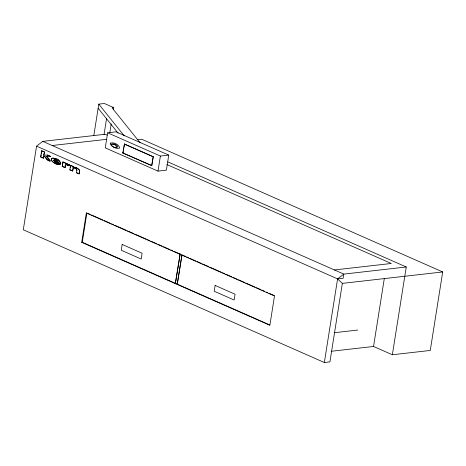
<?xml version="1.0" encoding="UTF-8"?>
<svg xmlns="http://www.w3.org/2000/svg" width="466" height="466" viewBox="0 0 466 466"><rect width="100%" height="100%" fill="white"/><g stroke="black" fill="none" stroke-linecap="round" stroke-linejoin="round"><path stroke-width="0.7" d="M59.665 164.51C54.155 165.995 45.732 155.417 56.304 158.877C59.275 158.294 61.955 166.438 60.341 162.366C58.856 159.721 55.605 158.324 52.675 158.073M76.919 170.393L76.896 169.391M36.546 146.149L23.3 229.779L324.348 362.507L329.922 361.872L342.353 283.375L337.594 278.878L36.546 146.149L42.779 141.373L105.217 134.26L107.215 135.146M43.315 158.114L43.763 156.675L43.315 158.114L40.658 156.943L41.625 150.838L44.503 151.986L43.769 155.248L44.503 151.986M40.985 156.238L41.2 154.881M41.416 153.524L41.847 150.815M66.067 164.655L65.502 165.314L65.077 167.591L62.199 166.444L62.898 162.017L65.59 163.083L65.269 163.735L65.59 163.083M63.12 161.993L62.199 166.444M64.856 167.614L65.275 165.337L65.84 164.679L66.888 164.708L68.63 165.64L69.615 164.981L67.285 163.758L65.927 163.63M73.401 168.028L72.719 170.958L69.836 169.81L70.535 165.383L73.226 166.449L72.9 167.125L73.226 166.449M70.36 167.888L70.558 166.624M72.492 170.981L72.964 168.377L73.727 167.906M73.657 167.108L76.558 167.807L79.47 169.874L79.22 173.824L76.337 172.676C77.537 170.486 76.535 168.04 74.001 167.941M78.999 173.847C81.119 170.189 77.577 167.783 74.478 167.218M93.829 135.495L98.798 104.128L104.372 103.493L113.78 107.64L113.442 109.772M81.701 242.326L86.344 213.014L86.897 212.95L82.255 242.262L81.701 242.326L269.855 325.285L274.497 295.974L86.344 213.014M104.052 134.499L106.533 118.83M107.634 132.793L105.246 147.862L158.003 171.121L166.368 170.172L168.756 155.102L115.999 131.843L107.634 132.793L160.391 156.052L168.756 155.102M109.848 132.478L111.193 123.962M122.82 152.976L124.457 144.006L153.244 156.698L151.829 165.64L122.82 152.976L151.829 165.64M123.041 152.947L123.257 151.572M123.478 150.198L123.694 148.823M123.915 147.448L124.457 144.006M151.607 165.669L153.244 156.698M158.003 171.121L160.391 156.052M175.391 283.328L180.15 254.005L175.391 283.328L82.255 242.262M269.744 324.924L177.272 284.155L181.915 254.844M177.272 284.155L182.031 254.832M324.348 362.507L337.594 278.878L343.821 274.101L406.259 266.989L392.36 354.76L373.546 346.465L331.198 351.288M373.546 346.465L384.281 278.674M137.365 139.707L141.652 139.218L442.7 271.946L430.269 350.444L392.36 354.76M53.939 160.03L54.615 159.518L56.101 159.873L58.133 161.754L53.939 160.03L57.912 161.784M54.161 160.001L55.518 159.564L58.046 161.236M51.802 158.358L51.324 159.191L51.435 160.141M66.219 164.644L68.403 165.669L69.615 164.981M57.26 163.065L57.796 162.873L60.417 164.236L59.444 164.533M112.323 144.093C114.321 143.452 117.17 144.862 117.822 146.86L116.855 147.373L115.539 147.134M65.269 163.735L66.155 163.607M113.78 107.64L112.09 107.832L140.103 142.788M52.186 145.52L106.889 139.293M47.351 155.038L50.625 156.483L47.351 155.038L43.769 155.248M40.658 156.943L43.536 158.09M50.171 161.015L47.305 159.751L44.87 156.675L47.083 159.78C56.701 165.762 39.761 148.852 49.949 161.044M57.079 163.071L54.947 162.337L53.776 160.723L60.662 163.636M57.796 162.873L60.417 164.236M69.836 169.81L72.719 170.958M76.337 172.676L79.22 173.824M334.413 269.954L391.277 263.476L166.956 164.58M337.594 278.878L343.168 278.243L343.821 274.101L42.779 141.373M342.353 283.375L442.7 271.946M334.122 332.741L357.684 330.056M56.852 163.094L57.481 163.042M46.711 156.611L50.625 156.483M72.9 167.125L73.878 167.078M43.542 156.698L45.091 156.652M73.506 167.929L74.222 167.917M59.194 164.539L57.365 164.207L53.584 162.424M66.504 163.653L69.387 165.011M56.584 162.972L54.516 161.789L53.998 160.7M74.828 168.051L75.486 168.296M167.818 161.865L406.259 266.989M124.236 144.029L153.023 156.722M41.625 150.838L44.282 152.009M62.898 162.017L65.368 163.106M70.535 165.383L73.005 166.473M53.776 160.723L60.44 163.659M63.085 166.712L65.077 167.591M88.231 213.539L90.229 214.418M91.557 215.007L102.864 219.993M104.198 220.581L110.186 223.22M111.514 223.808L113.512 224.688M114.84 225.27L126.152 230.256M127.48 230.845L133.468 233.483M134.796 234.072L146.108 239.058M147.437 239.646L149.435 240.526M150.763 241.108L156.751 243.753M158.085 244.335L162.075 246.095M163.403 246.683L169.391 249.322M170.725 249.91L172.717 250.79M174.051 251.378L180.033 254.017M182.585 255.141L185.247 256.312M186.575 256.9L188.573 257.78M189.901 258.368L195.889 261.007M197.217 261.589L201.213 263.354M202.541 263.937L208.529 266.575M209.857 267.164L221.169 272.15M222.498 272.738L224.495 273.618M225.824 274.206L231.812 276.845M233.14 277.427L237.136 279.192M238.464 279.775L244.452 282.413M245.78 283.002L255.094 287.108M256.428 287.697L260.418 289.456M261.746 290.044L264.408 291.215M266.406 292.095L267.734 292.683M269.068 293.271L274.387 295.613M175.507 283.316L177.389 284.144M75.981 168.546L76.698 169.106M52.74 161.801L51.691 160.642M98.798 104.128L124.183 135.804M98.145 108.269L118.09 133.154M122.168 244.446L121.253 250.242L141.198 259.038L142.113 253.242L122.168 244.446M215.117 285.431L214.203 291.227L234.142 300.017L235.062 294.221L215.117 285.431M110.512 143.109L110.291 143.586C111.456 146.872 116.18 149.271 119.494 148.118L119.71 147.64C118.55 144.355 113.821 141.955 110.512 143.109M111.211 144.215L111.065 144.495C111.718 146.499 114.566 147.903 116.564 147.262L116.71 146.988C116.057 144.984 113.203 143.58 111.211 144.215"/></g></svg>
